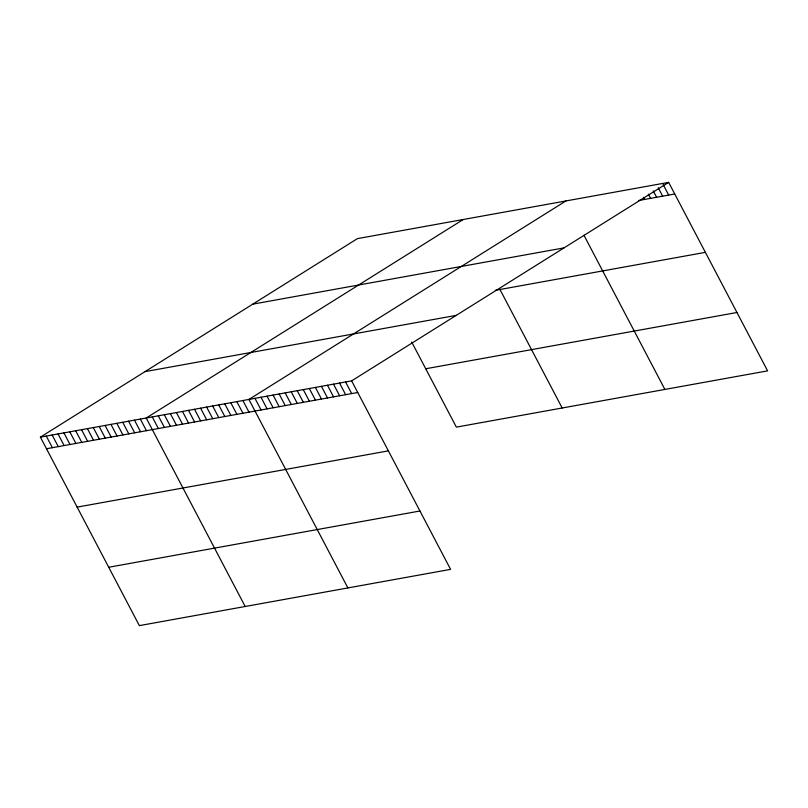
<?xml version="1.0" encoding="UTF-8"?>
<svg xmlns="http://www.w3.org/2000/svg" width="808" height="808" viewBox="0 0 808 808"><rect width="100%" height="100%" fill="white"/><g stroke="black" fill="none" stroke-linecap="round" stroke-linejoin="round"><path stroke-width="1.21" d="M40.4 437.138L351.631 380.871L450.591 569.367L139.36 625.624L40.4 437.138L357.409 238.633L668.64 182.376L767.6 370.862L456.369 427.129L411.696 342.026M463.226 219.503L146.218 418.009L245.178 606.495M565.933 200.939L248.925 399.445L347.884 587.931M351.631 380.871L668.64 182.376M638.492 200.546L674.741 193.991M252.803 304.141L564.024 247.884M495.274 290.345L705.384 252.359M145.016 371.63L456.237 315.373M425.725 368.761L736.957 312.494M46.5 448.753L357.732 392.496M77.144 507.121L388.375 450.864M108.716 567.256L419.948 510.999M663.156 184.527L668.701 195.092M658.217 187.729L662.661 196.182M653.288 190.93L656.611 197.273M648.359 194.132L650.571 198.364M643.42 197.344L644.531 199.455M583.952 235.259L664.893 389.436M499.97 289.496L562.186 408M345.582 381.972L351.682 393.587M339.542 383.063L345.642 394.678M333.502 384.154L339.602 395.769M327.462 385.244L333.563 396.869M321.422 386.335L327.523 397.96M315.383 387.426L321.483 399.051M309.333 388.517L315.433 400.142M303.293 389.608L309.393 401.233M297.253 390.708L303.354 402.323M291.213 391.799L297.314 403.414M285.174 392.89L291.274 404.505M279.134 393.981L285.234 405.606M273.084 395.072L279.184 406.697M267.044 396.162L273.144 407.788M261.004 397.253L267.105 408.878M254.964 398.344L261.065 409.969M242.885 400.536L248.985 412.151M236.835 401.626L242.935 413.241M230.795 402.717L236.896 414.342M224.755 403.808L230.856 415.433M218.716 404.899L224.816 416.524M212.676 405.99L218.776 417.615M206.636 407.081L212.736 418.706M200.586 408.181L206.686 419.796M194.546 409.272L200.647 420.887M188.506 410.363L194.607 421.978M182.467 411.454L188.567 423.079M176.427 412.545L182.527 424.17M170.387 413.635L176.487 425.261M164.337 414.726L170.438 426.351M158.297 415.817L164.398 427.442M152.257 416.918L158.358 428.533M140.339 419.069L146.44 430.694M134.461 420.13L140.562 431.755M128.583 421.19L134.684 432.815M122.705 422.261L128.805 433.876M116.827 423.321L122.927 434.936M110.948 424.382L117.049 436.007M105.07 425.442L111.171 437.067M99.192 426.503L105.293 438.128M93.304 427.573L99.414 439.188M87.426 428.634L93.526 440.249M81.547 429.694L87.648 441.32M75.669 430.755L81.77 442.38M69.791 431.815L75.891 443.441M63.913 432.886L70.013 444.501M58.035 433.946L64.135 445.561M52.156 435.007L58.257 446.632M46.278 436.067L52.379 447.693"/></g></svg>
